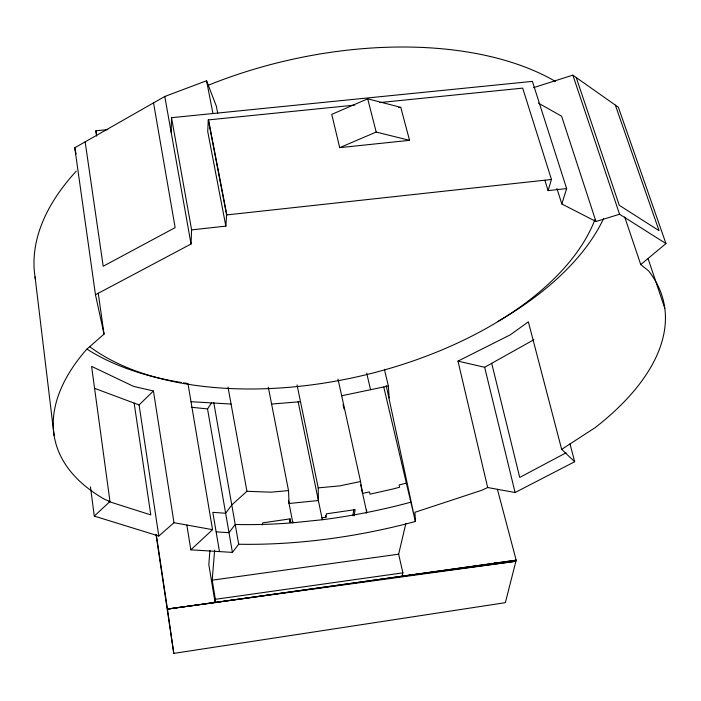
<?xml version="1.0" encoding="UTF-8"?>
<svg xmlns="http://www.w3.org/2000/svg" width="701" height="701" viewBox="0 0 701 701"><rect width="100%" height="100%" fill="white"/><g stroke="black" fill="none" stroke-linecap="round" stroke-linejoin="round"><path stroke-width="1.05" d="M171.175 132.384L171.526 117.689L532.383 81.377L566.645 188.587L561.825 203.973L595.964 221.49L619.57 214.252L665.95 243.562L640.749 264.584L648.548 270.849A316.668 151.057 -12.7 0 1 594.991 427.759L561.667 449.359L574.689 461.722L515.095 492.523L487.668 487.519L481.762 490.288L414.948 512.282L415.386 521.491A323.932 153.51 -12.6 0 1 238.69 544.239L232.425 552.388L190.83 549.838L186.869 525.137M183.522 382.842A295.62 161.125 -12.8 0 0 187.956 383.508L212.543 529.667L173.988 522.709L158.803 536.037L94.276 516.094L109.969 501.513L104.843 499.445A312.295 148.91 -12.8 0 1 86.547 349.422L104.046 334.105L95.467 294.762L191.031 244.018L191.61 229.902L171.526 117.689M354.75 105.106L208.293 119.915L207.724 131.481L225.853 226.125L191.61 229.902M225.853 226.125L226.598 214.944L208.293 119.915M209.906 550.478L208.828 564.647L214.909 601.511M156.279 534.399L167.451 609.064L215.084 602.562L215.365 599.302L212.201 580.183L214.646 550.101M293.263 522L290.1 522.455L290.468 518.828L262.647 522.85L262.227 524.961M321.724 517.873L325.947 517.259L326.412 513.815L355.1 509.671L354.084 515.883M366.229 513.255L366.719 510.056M352.875 515.743L353.891 509.513M497.421 489.324L516.181 560.187L505.36 602.667L173.787 653.393L167.451 609.064L515.91 561.282L402.067 576.248L402.891 572.84L398.65 554.176L405.87 523.402M566.645 188.587L548.103 190.628L551.459 179.465L522.683 88.124L379.662 102.583M232.425 552.388L207.531 408.911L211.597 402.812M158.803 536.037L139.087 404.941L153.431 390.956L133.628 386.409L91.594 366.378L109.969 501.513M190.83 549.838L212.543 529.667M297.058 384.945L318.219 487.861L318.385 500.523L289.057 503.493L288.523 490.586L271.077 492.181L246.936 491.287L231.768 504.948L225.634 513.263L212.824 512.335L219.474 551.599M95.467 294.762L74.77 147.771L164.796 96.475L206.558 80.755L216.311 106.053L217.748 113.36M487.668 487.519L457.981 361.12L484.645 367.271L533.855 339.731M566.084 452.802L519.739 477.425L491.699 363.328M457.981 361.12L510.337 334.798L528.361 321.829L561.667 449.359M367.71 98.806L331.739 114.377L339.713 147.639L409.559 140.34L400.77 107.349L367.71 98.806L376.183 132.06L409.559 140.34M339.713 147.639L376.183 132.06M533.61 87.616L572.848 75.147L618.361 107.244L665.95 243.562M406.361 483.12L399.106 484.996L399.631 487.239L392.376 489.123L370.032 494.161L369.532 491.918L362.575 493.373L360.551 481.508L338.013 379.083M341.685 395.776L388.363 385.979L384.428 369.357M360.551 481.508L339.722 485.889L318.219 487.861M215.365 599.302L402.891 572.84M215.084 602.562L516.181 560.187L167.451 609.064M212.201 580.183L398.65 554.176M410.847 502.188A321.549 155.403 -12.6 0 1 322.32 519.739L292.825 522.797A321.549 155.403 -12.6 0 1 235.203 524.471L229.008 532.699L216.127 531.84M226.598 214.944L551.459 179.465M398.615 107.568L400.77 107.349M96.659 136.125L95.879 130.78L107.831 129.597M271.594 404.048L300.51 401.708M191.014 401.708L231.076 404.048M191.347 407.263L207.531 408.911M108.506 501.443L150.785 514.911L134.145 403.093M94.346 388.24L139.087 404.941M538.342 103.091L561.597 116.2L595.964 221.49M615.338 105.106L659.054 230.682L619.272 205.288L576.231 77.531M624.679 216.951L640.749 264.584M648.118 258.765L664.82 308.361M572.848 75.147L619.57 214.252M556.918 188.438L561.825 203.973M544.87 180.288L548.103 190.628M569.966 443.847L574.689 461.722M494.994 562.439L495.537 564.559M484.645 367.271L515.095 492.523M386.233 385.585L415.386 521.491L383.771 387.066M366.693 373.072L370.531 389.721M343.052 404.608L343.998 408.885M360.691 484.82L366.781 512.492M74.77 147.771L76.085 154.054M325.606 515.629L325.947 517.259M298.127 401.62L322.32 519.739M268.299 387.206L288.523 490.586M206.558 80.755L212.929 113.448M288.435 500.295L292.825 522.797M289.46 519.161L290.1 522.455M208.521 119.889L226.844 214.918M227.991 387.066L246.936 491.287M164.796 96.475L191.031 244.018M213.717 402.339L238.69 544.239M153.545 102.881L175.145 227.623L103.196 266.249L85.154 141.847M153.431 390.956L173.988 522.709M95.879 130.78L96.528 135.109M155.999 534.46L173.787 653.393M98.236 293.141L104.046 334.105M90.464 486.827L94.276 516.094M35.05 276.877L54.126 435.619M388.363 385.979L389.16 397.966M603.508 218.756A295.62 161.125 -12.8 0 1 498.017 321.382M181.314 382.492A295.62 161.125 -12.8 0 1 86.942 349.072M35.611 280.076A295.62 161.125 -12.8 0 1 76.243 171.175M207.531 85.548A295.62 161.125 -12.8 0 1 555.376 81.395M594.921 219.65A281.723 152.397 -12.8 0 1 370.242 373.703A281.723 152.397 -12.8 0 1 89.421 346.452"/></g></svg>
